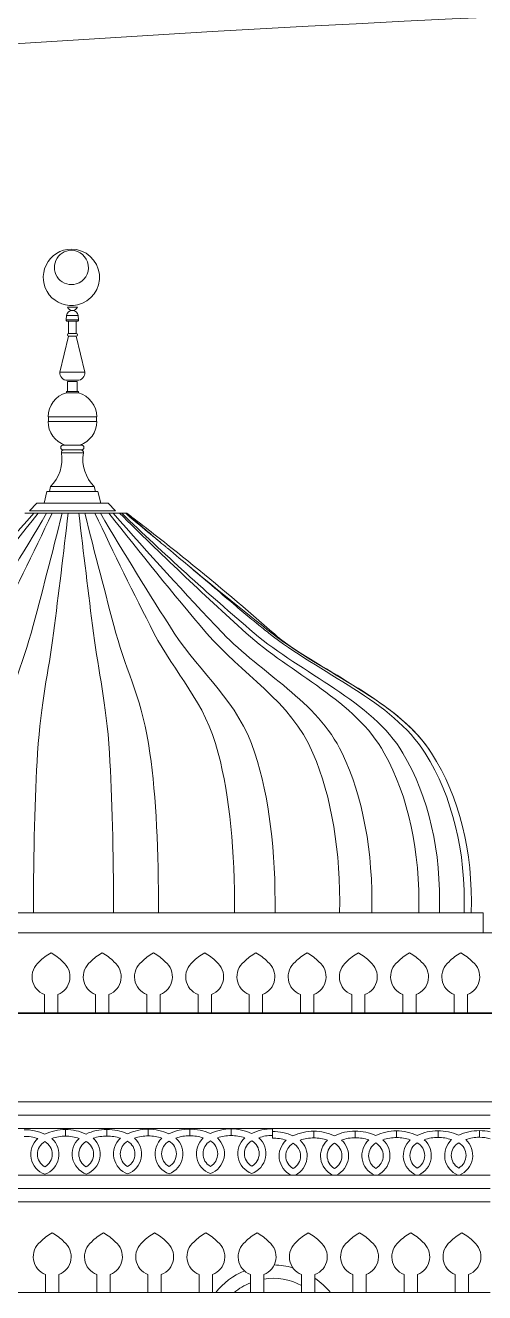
# Model space of a CAD drawing. Header units: inches. Extents: x -6210 to 141093, y -2740 to 21225.
# Drawn here: x 93970.3 to 94039.2, y 3374.3 to 3564.6 of the extents above; entities that cross this region are included whole.
import ezdxf

# ---------------------------------------------------------------- set-up
doc = ezdxf.new("R2010")
doc.units = ezdxf.units.IN
doc.header["$LTSCALE"] = 100
doc.header["$MEASUREMENT"] = 0
doc.layers.add('car area', color=53, linetype='Continuous')

msp = doc.modelspace()

# ---------------------------------------------------------------- linework, layer by layer
at = {"layer": 'car area', "linetype": 'Continuous', "lineweight": 0, "extrusion": (0, 1, 0)}
for p, q in [((93976.43288, 3521.01731), (93976.39258, 3520.33216)), ((93978.19663, 3521.01731), (93976.43288, 3521.01731)), ((93978.19663, 3521.01731), (93976.43288, 3521.01731)), ((93978.08848, 3522.25194), (93976.56464, 3522.25194)), ((93978.19663, 3521.01731), (93978.23693, 3520.33216)), ((93978.23693, 3520.33216), (93976.39258, 3520.33216)), ((93978.23693, 3520.33216), (93976.39258, 3520.33216)), ((93978.05266, 3520.13673), (93976.57685, 3520.13673)), ((93976.75027, 3520.13673), (93976.75027, 3518.29081)), ((93977.87924, 3520.13673), (93977.87924, 3518.29081)), ((93976.75027, 3517.92163), (93975.45388, 3512.49721)), ((93977.87924, 3518.29081), (93976.75027, 3518.29081)), ((93977.87924, 3518.29081), (93976.75027, 3518.29081)), ((93977.87924, 3517.92163), (93976.75027, 3517.92163)), ((93977.87924, 3517.92163), (93976.75027, 3517.92163)), ((93977.87924, 3517.92163), (93979.17563, 3512.49721)), ((93979.17563, 3512.49721), (93975.45388, 3512.49721)), ((93979.17563, 3512.49721), (93975.45388, 3512.49721)), ((93978.21234, 3509.61499), (93976.41717, 3509.61499)), ((93976.41717, 3509.61499), (93976.41717, 3509.38113)), ((93978.07389, 3511.27632), (93976.55562, 3511.27632)), ((93978.02774, 3511.09173), (93976.60177, 3511.09173)), ((93976.60177, 3511.09173), (93976.60177, 3509.61499)), ((93978.02774, 3511.09173), (93978.02774, 3509.61499)), ((93978.21234, 3509.61499), (93978.21234, 3509.38113)), ((93978.21234, 3509.38113), (93976.41717, 3509.38113)), ((93978.21234, 3509.38113), (93976.41717, 3509.38113)), ((93980.96688, 3505.81025), (93973.66263, 3505.81025)), ((93973.70878, 3505.81025), (93973.70878, 3505.07189)), ((93980.92073, 3505.81025), (93980.92073, 3505.07189)), ((93980.96688, 3505.07189), (93973.66263, 3505.07189)), ((93978.96699, 3500.39555), (93975.66252, 3500.39555)), ((93978.96699, 3500.39555), (93975.66252, 3500.39555)), ((93978.68755, 3501.56464), (93975.94196, 3501.56464)), ((93978.68755, 3500.82627), (93975.94196, 3500.82627)), ((93973.4807, 3494.58181), (93973.06375, 3492.82265)), ((93981.14881, 3494.58181), (93973.4807, 3494.58181)), ((93981.14881, 3494.58181), (93973.4807, 3494.58181)), ((93974.03512, 3495.32017), (93973.86011, 3494.58181)), ((93980.59439, 3495.32017), (93974.03512, 3495.32017)), ((93980.59439, 3495.32017), (93974.03512, 3495.32017)), ((93980.59439, 3495.32017), (93980.7694, 3494.58181)), ((93981.14881, 3494.58181), (93981.56577, 3492.82265)), ((93971.95641, 3492.82265), (93970.85461, 3491.70342)), ((93982.6731, 3492.82265), (93971.95641, 3492.82265)), ((93982.6731, 3492.82265), (93971.95641, 3492.82265)), ((93982.6731, 3492.82265), (93983.7749, 3491.70342)), ((93970.16252, 3491.33662), (93970.57661, 3491.33662)), ((93970.57661, 3491.33662), (93971.51589, 3491.33662)), ((93983.7749, 3491.70342), (93970.85461, 3491.70342)), ((93971.51589, 3491.33662), (93972.16085, 3491.33662)), ((93972.16085, 3491.33662), (93973.45366, 3491.33662)), ((93973.45366, 3491.33662), (93974.26636, 3491.33662)), ((93974.26636, 3491.33662), (93975.78615, 3491.33662)), ((93975.78615, 3491.33662), (93976.68703, 3491.33662)), ((93976.68703, 3491.33662), (93978.28503, 3491.33662)), ((93978.28503, 3491.33662), (93979.18591, 3491.33662)), ((93979.18591, 3491.33662), (93980.7057, 3491.33662)), ((93980.7057, 3491.33662), (93981.51839, 3491.33662)), ((93981.51839, 3491.33662), (93982.8112, 3491.33662)), ((93982.8112, 3491.33662), (93983.45616, 3491.33662)), ((93983.45616, 3491.33662), (93984.39544, 3491.33662)), ((93984.39544, 3491.33662), (93984.7152, 3491.33662)), ((93984.7152, 3491.33662), (93985.30334, 3491.33662)), ((93985.30334, 3491.33662), (93985.42014, 3491.33662)), ((93985.42014, 3491.33662), (93985.48603, 3491.33662)), ((94038.98603, 3431.33662), (93915.98603, 3431.33662)), ((94038.98603, 3428.33662), (94038.98603, 3431.33662)), ((94043.48603, 3428.33662), (93911.48603, 3428.33662)), ((93973.11103, 3416.33785), (93973.11103, 3419.08346)), ((93975.11103, 3419.08346), (93975.11103, 3416.33785)), ((93980.79853, 3416.33797), (93980.79853, 3419.08358)), ((93982.79853, 3419.08358), (93982.79853, 3416.33797)), ((93988.48603, 3416.33775), (93988.48603, 3419.08336)), ((93990.48603, 3419.08336), (93990.48603, 3416.33775)), ((93996.17353, 3416.33787), (93996.17353, 3419.08348)), ((93998.17353, 3419.08348), (93998.17353, 3416.33787)), ((94003.86103, 3416.33776), (94003.86103, 3419.08337)), ((94005.86103, 3419.08337), (94005.86103, 3416.33776)), ((94011.54853, 3416.33788), (94011.54853, 3419.08349)), ((94013.54853, 3419.08349), (94013.54853, 3416.33788)), ((94019.23603, 3416.338), (94019.23603, 3419.08361)), ((94021.23603, 3419.08361), (94021.23603, 3416.338)), ((94026.92353, 3416.33777), (94026.92353, 3419.08338)), ((94028.92353, 3419.08338), (94028.92353, 3416.33778)), ((94034.61103, 3416.3379), (94034.61103, 3419.08351)), ((94036.61103, 3419.08351), (94036.61103, 3416.3379)), ((94047.59647, 3416.33662), (93559.98603, 3416.33662)), ((93958.81228, 3416.22445), (94047.59647, 3416.22445)), ((93975.11103, 3416.33785), (93973.11103, 3416.33785)), ((93982.79853, 3416.33797), (93980.79853, 3416.33797)), ((93990.48603, 3416.33775), (93988.48603, 3416.33775)), ((93998.17353, 3416.33787), (93996.17353, 3416.33787)), ((94005.86103, 3416.33776), (94003.86103, 3416.33776)), ((94013.54853, 3416.33788), (94011.54853, 3416.33788)), ((94021.23603, 3416.338), (94019.23603, 3416.338)), ((94028.92353, 3416.33778), (94026.92353, 3416.33777)), ((94036.61103, 3416.3379), (94034.61103, 3416.3379)), ((93958.81228, 3402.99292), (94047.59647, 3402.99292)), ((93958.81228, 3400.99292), (94040.04758, 3400.99292)), ((94040.04758, 3398.99292), (93958.81228, 3398.99292)), ((93976.28745, 3398.81975), (93976.28745, 3397.82249)), ((93976.28745, 3397.82249), (93976.28745, 3398.81975)), ((93982.49955, 3398.84301), (93982.49955, 3397.84575)), ((93982.49955, 3397.84575), (93982.49955, 3398.84301)), ((93988.71166, 3398.86627), (93988.71166, 3397.86901)), ((93988.71166, 3397.86901), (93988.71166, 3398.86627)), ((93994.92376, 3398.88952), (93994.92376, 3397.89226)), ((93994.92376, 3397.89226), (93994.92376, 3398.88952)), ((94001.13586, 3398.91278), (94001.13586, 3397.91552)), ((94001.13586, 3397.91552), (94001.13586, 3398.91278)), ((94007.34635, 3397.5451), (94007.34635, 3398.54236)), ((94007.34796, 3398.93604), (94007.34796, 3397.93878)), ((94013.55845, 3398.56561), (94013.55845, 3397.56835)), ((94013.55845, 3397.56835), (94013.55845, 3398.56561)), ((94019.77055, 3398.58887), (94019.77055, 3397.59161)), ((94019.77055, 3397.59161), (94019.77055, 3398.58887)), ((94025.98265, 3398.61213), (94025.98265, 3397.61487)), ((94025.98265, 3397.61487), (94025.98265, 3398.61213)), ((94032.19475, 3398.63538), (94032.19475, 3397.63812)), ((94032.19475, 3397.63812), (94032.19475, 3398.63538)), ((94038.40685, 3398.65864), (94038.40685, 3397.66138)), ((94038.40685, 3397.66138), (94038.40685, 3398.65864)), ((93958.81228, 3391.99292), (94040.04758, 3391.99292)), ((94040.04758, 3389.99292), (93958.81228, 3389.99292)), ((94040.04758, 3387.99292), (93958.81228, 3387.99292)), ((93973.28923, 3374.33662), (93973.28923, 3377.05478)), ((93975.28923, 3377.05478), (93975.28923, 3374.33662)), ((93980.97673, 3374.33662), (93980.97673, 3377.05432)), ((93982.97673, 3377.05432), (93982.97673, 3374.33662)), ((93988.66423, 3374.33662), (93988.66423, 3377.05433)), ((93990.66423, 3377.05433), (93990.66423, 3374.33662)), ((93996.35173, 3374.33662), (93996.35173, 3377.05445)), ((93998.35173, 3377.05445), (93998.35173, 3374.33662)), ((94004.03923, 3374.33662), (94004.03923, 3377.05434)), ((94006.03923, 3377.05434), (94006.03923, 3374.33662)), ((94011.72673, 3374.33662), (94011.72673, 3377.05446)), ((94013.72673, 3377.05446), (94013.72673, 3374.33662)), ((94019.41423, 3374.33662), (94019.41423, 3377.05458)), ((94021.41423, 3377.05458), (94021.41423, 3374.33662)), ((94027.10173, 3374.33662), (94027.10173, 3377.05435)), ((94029.10173, 3377.05435), (94029.10173, 3374.33662)), ((94034.78923, 3374.33662), (94034.78923, 3377.05436)), ((94036.78923, 3377.05436), (94036.78923, 3374.33662)), ((93546.48603, 3374.33662), (94040.04758, 3374.33662))]:
    msp.add_line(p, q, dxfattribs=at)
at = {"layer": 'car area', "linetype": 'Continuous', "lineweight": 0}
for centre, radius, start, end in [((94196.10471, 188.50168), 3423.06633, 84.84427915, 101.01648637), ((94194.928, 182.26676), 3387.06633, 84.7698104, 100.42093149), ((93977.18625, 3526.73523), 4.24062, 90.3154896, 282.0113987), ((93977.18495, 3528.21358), 2.57763, 90.4359276, 286.2804053), ((93977.13997, 3526.73023), 4.24561, 282.6363477, 89.6905406), ((93977.13997, 3528.20697), 2.58429, 287.2789929, 89.43734), ((93977.34013, 3520.83564), 0.92526, 91.5717031, 168.6771959), ((93977.35194, 3522.63675), 0.87631, 206.0479493, 268.3404788), ((93977.28938, 3520.83564), 0.92526, 11.3228041, 88.4282969), ((93977.30118, 3522.63675), 0.87631, 271.6595212, 333.9520507), ((93976.57685, 3520.32132), 0.18459, 176.6335393, 270), ((93978.05266, 3520.32132), 0.18459, 270, 3.3664607), ((93976.75027, 3518.10622), 0.18459, 90, 270), ((93977.87924, 3518.10622), 0.18459, 270, 90), ((93976.55562, 3512.38387), 1.10755, 174.1265465, 270), ((93978.07389, 3512.38387), 1.10755, 270, 5.8734535), ((93977.35447, 3505.81025), 3.69184, 104.707459, 180), ((93977.27504, 3505.81025), 3.69184, 0, 75.292541), ((93977.35447, 3505.07189), 3.69184, 180, 251.8051277), ((93977.27504, 3505.07189), 3.69184, 288.1948723, 0), ((93969.94739, 3499.42949), 5.79621, 314.8491409, 9.5944037), ((93975.94196, 3501.19546), 0.36918, 90, 270), ((93976.02654, 3500.45709), 0.36918, 90, 189.5944037), ((93978.60297, 3500.45709), 0.36918, 350.4055963, 90), ((93978.68755, 3501.19546), 0.36918, 270, 90), ((93984.68212, 3499.42949), 5.79621, 170.4055963, 225.1508591), ((93977.03237, 3419.70107), 6.34226, 117.4268136, 137.6041199), ((93971.18968, 3419.70107), 6.34226, 42.3958801, 62.5731864), ((93984.71987, 3419.7012), 6.34226, 117.4268136, 137.6041199), ((93978.87718, 3419.7012), 6.34226, 42.3958801, 62.5731864), ((93992.40737, 3419.70097), 6.34226, 117.4268136, 137.6041199), ((93986.56468, 3419.70097), 6.34226, 42.3958801, 62.5731864), ((94000.09487, 3419.70109), 6.34226, 117.4268136, 137.6041199), ((93994.25218, 3419.70109), 6.34226, 42.3958801, 62.5731864), ((94007.78237, 3419.70098), 6.34226, 117.4268136, 137.6041199), ((94001.93968, 3419.70098), 6.34226, 42.3958801, 62.5731864), ((94015.46987, 3419.7011), 6.34226, 117.4268136, 137.6041199), ((94009.62718, 3419.7011), 6.34226, 42.3958801, 62.5731864), ((94023.15737, 3419.70122), 6.34226, 117.4268136, 137.6041199), ((94017.31468, 3419.70122), 6.34226, 42.3958801, 62.5731864), ((94030.84487, 3419.701), 6.34226, 117.4268136, 137.6041199), ((94025.00218, 3419.701), 6.34226, 42.3958801, 62.5731864), ((94038.53237, 3419.70112), 6.34226, 117.4268136, 137.6041199), ((94032.68968, 3419.70112), 6.34226, 42.3958801, 62.5731864), ((93974.11103, 3421.74559), 2.84375, 128.2985857, 249.4118283), ((93974.11103, 3421.74559), 2.84375, 290.588166, 51.7014143), ((93981.79853, 3421.74571), 2.84375, 128.2985857, 249.4118283), ((93981.79853, 3421.74571), 2.84375, 290.588166, 51.7014143), ((93989.48603, 3421.74548), 2.84375, 128.2985857, 249.4118283), ((93989.48603, 3421.74548), 2.84375, 290.588166, 51.7014143), ((93997.17353, 3421.7456), 2.84375, 128.2985857, 249.4118283), ((93997.17353, 3421.7456), 2.84375, 290.588166, 51.7014143), ((94004.86103, 3421.74549), 2.84375, 128.2985857, 249.4118283), ((94004.86103, 3421.74549), 2.84375, 290.588166, 51.7014143), ((94012.54853, 3421.74561), 2.84375, 128.2985857, 249.4118283), ((94012.54853, 3421.74561), 2.84375, 290.588166, 51.7014143), ((94020.23603, 3421.74574), 2.84375, 128.2985857, 249.4118283), ((94020.23603, 3421.74574), 2.84375, 290.588166, 51.7014143), ((94027.92353, 3421.74551), 2.84375, 128.2985857, 249.4118283), ((94027.92353, 3421.74551), 2.84375, 290.588166, 51.7014143), ((94035.61103, 3421.74563), 2.84375, 128.2985857, 249.4118283), ((94035.61103, 3421.74563), 2.84375, 290.588166, 51.7014143), ((93970.07535, 3391.47434), 7.32216, 65.1143541, 90), ((93970.07747, 3391.46264), 6.3366, 71.2319189, 90.0190987), ((93974.26508, 3395.10506), 3.18973, 132.3525343, 250.1389957), ((93976.28745, 3391.4976), 7.32216, 90, 115.3146468), ((93972.09773, 3395.10506), 3.18973, 289.8610043, 48.0713122), ((93976.28957, 3391.4859), 6.3366, 90.0190987, 108.9756396), ((93976.28745, 3391.4976), 7.32216, 65.1143541, 90), ((93976.28957, 3391.4859), 6.3366, 71.2319189, 90.0190987), ((93980.47718, 3395.12832), 3.18973, 132.3525343, 250.1389957), ((93982.49955, 3391.52085), 7.32216, 90, 115.3146468), ((93978.30983, 3395.12832), 3.18973, 289.8610043, 48.0713122), ((93982.50167, 3391.50915), 6.3366, 90.0190987, 108.9756396), ((93982.49955, 3391.52085), 7.32216, 65.1143541, 90), ((93982.50167, 3391.50915), 6.3366, 71.2319189, 90.0190987), ((93986.68928, 3395.15157), 3.18973, 132.3525343, 250.1389957), ((93988.71166, 3391.54411), 7.32216, 90, 115.3146468), ((93984.52193, 3395.15157), 3.18973, 289.8610043, 48.0713122), ((93988.71377, 3391.53241), 6.3366, 90.0190987, 108.9756396), ((93988.71166, 3391.54411), 7.32216, 65.1143541, 90), ((93988.71377, 3391.53241), 6.3366, 71.2319189, 90.0190987), ((93992.90138, 3395.17483), 3.18973, 132.3525343, 250.1389957), ((93994.92376, 3391.56737), 7.32216, 90, 115.3146468), ((93990.73403, 3395.17483), 3.18973, 289.8610043, 48.0713122), ((93994.92587, 3391.55567), 6.3366, 90.0190987, 108.9756396), ((93994.92376, 3391.56737), 7.32216, 65.1143541, 90), ((93994.92587, 3391.55567), 6.3366, 71.2319189, 90.0190987), ((93999.11348, 3395.19809), 3.18973, 132.3525343, 250.1389957), ((94001.13586, 3391.59062), 7.32216, 90, 115.3146468), ((93996.94613, 3395.19809), 3.18973, 289.8610043, 48.0713122), ((94001.13797, 3391.57892), 6.3366, 90.0190987, 108.9756396), ((94001.13586, 3391.59062), 7.32216, 65.1143541, 90), ((94001.13797, 3391.57892), 6.3366, 71.2319189, 90.0190987), ((94005.32558, 3395.22134), 3.18973, 132.3525343, 250.1389957), ((94007.34796, 3391.61388), 7.32216, 90, 115.3146468), ((94003.15823, 3395.22134), 3.18973, 289.8610043, 48.0713122), ((94007.35007, 3391.60218), 6.3366, 90.0190987, 108.9756396), ((94007.34635, 3391.2202), 7.32216, 65.1143541, 90), ((94007.34846, 3391.2085), 6.3366, 71.2319189, 90.0190987), ((94013.55845, 3391.24346), 7.32216, 90, 115.3146468), ((94013.56056, 3391.23176), 6.3366, 90.0190987, 108.9756396), ((94013.55845, 3391.24346), 7.32216, 65.1143541, 90), ((94013.56056, 3391.23176), 6.3366, 71.2319189, 90.0190987), ((94019.77055, 3391.26671), 7.32216, 90, 115.3146468), ((94019.77266, 3391.25501), 6.3366, 90.0190987, 108.9756396), ((94019.77055, 3391.26671), 7.32216, 65.1143541, 90), ((94019.77266, 3391.25501), 6.3366, 71.2319189, 90.0190987), ((94025.98265, 3391.28997), 7.32216, 90, 115.3146468), ((94025.98476, 3391.27827), 6.3366, 90.0190987, 108.9756396), ((94025.98265, 3391.28997), 7.32216, 65.1143541, 90), ((94025.98476, 3391.27827), 6.3366, 71.2319189, 90.0190987), ((94032.19475, 3391.31323), 7.32216, 90, 115.3146468), ((94032.19686, 3391.30153), 6.3366, 90.0190987, 108.9756396), ((94032.19475, 3391.31323), 7.32216, 65.1143541, 90), ((94032.19686, 3391.30153), 6.3366, 71.2319189, 90.0190987), ((94038.40685, 3391.33648), 7.32216, 90, 115.3146468), ((94038.40896, 3391.32478), 6.3366, 90.0190987, 108.9756396), ((94038.40685, 3391.33648), 7.32216, 77.0513631, 90), ((94038.40896, 3391.32478), 6.3366, 75.0132338, 90.0190987), ((93974.26508, 3395.10506), 2.18973, 119.6625692, 240.3374308), ((93972.09773, 3395.10506), 2.18973, 299.6625692, 60.3374308), ((93980.47718, 3395.12832), 2.18973, 119.6625692, 240.3374308), ((93978.30983, 3395.12832), 2.18973, 299.6625692, 60.3374308), ((93986.68928, 3395.15157), 2.18973, 119.6625692, 240.3374308), ((93984.52193, 3395.15157), 2.18973, 299.6625692, 60.3374308), ((93992.90138, 3395.17483), 2.18973, 119.6625692, 240.3374308), ((93990.73403, 3395.17483), 2.18973, 299.6625692, 60.3374308), ((93999.11348, 3395.19809), 2.18973, 119.6625692, 240.3374308), ((93996.94613, 3395.19809), 2.18973, 299.6625692, 60.3374308), ((94005.32558, 3395.22134), 2.18973, 119.6625692, 240.3374308), ((94003.15823, 3395.22134), 2.18973, 299.6625692, 60.3374308), ((94011.53607, 3394.85092), 3.18973, 132.3525343, 243.6375417), ((94011.53607, 3394.85092), 2.18973, 119.6625692, 240.3374308), ((94009.36872, 3394.85092), 2.18973, 299.6625692, 60.3374308), ((94009.36872, 3394.85092), 3.18973, 296.3624583, 48.0713122), ((94017.74817, 3394.87418), 3.18973, 132.3525343, 244.5944845), ((94017.74817, 3394.87418), 2.18973, 119.6625692, 240.3374308), ((94015.58082, 3394.87418), 2.18973, 299.6625692, 60.3374308), ((94015.58082, 3394.87418), 3.18973, 295.4055155, 48.0713122), ((94023.96027, 3394.89743), 3.18973, 132.3525343, 245.5863324), ((94023.96027, 3394.89743), 2.18973, 119.6625692, 240.3374308), ((94021.79292, 3394.89743), 2.18973, 299.6625692, 60.3374308), ((94021.79292, 3394.89743), 3.18973, 294.4136676, 48.0713122), ((94030.17237, 3394.92069), 3.18973, 132.3525343, 246.6175433), ((94030.17237, 3394.92069), 2.18973, 119.6625692, 240.3374308), ((94028.00502, 3394.92069), 2.18973, 299.6625692, 60.3374308), ((94028.00502, 3394.92069), 3.18973, 293.3824567, 48.0713122), ((94036.38447, 3394.94395), 3.18973, 132.3525343, 247.6935926), ((94036.38447, 3394.94395), 2.18973, 119.6625692, 240.3374308), ((94034.21712, 3394.94395), 2.18973, 299.6625692, 60.3374308), ((94034.21712, 3394.94395), 3.18973, 292.3064074, 48.0713122), ((93977.21057, 3377.67239), 6.34226, 117.4268136, 137.6041199), ((93971.36789, 3377.67239), 6.34226, 42.3958801, 62.5731864), ((93984.89807, 3377.67193), 6.34226, 117.4268136, 137.6041199), ((93979.05539, 3377.67193), 6.34226, 42.3958801, 62.5731864), ((93992.58557, 3377.67194), 6.34226, 117.4268136, 137.6041199), ((93986.74289, 3377.67194), 6.34226, 42.3958801, 62.5731864), ((94000.27307, 3377.67206), 6.34226, 117.4268136, 137.6041199), ((93994.43039, 3377.67206), 6.34226, 42.3958801, 62.5731864), ((94007.96057, 3377.67195), 6.34226, 117.4268136, 137.6041199), ((94002.11789, 3377.67195), 6.34226, 42.3958801, 62.5731864), ((94015.64807, 3377.67207), 6.34226, 117.4268136, 137.6041199), ((94009.80539, 3377.67207), 6.34226, 42.3958801, 62.5731864), ((94023.33557, 3377.67219), 6.34226, 117.4268136, 137.6041199), ((94017.49289, 3377.67219), 6.34226, 42.3958801, 62.5731864), ((94031.02307, 3377.67197), 6.34226, 117.4268136, 137.6041199), ((94025.18039, 3377.67197), 6.34226, 42.3958801, 62.5731864), ((94038.71057, 3377.67197), 6.34226, 117.4268136, 137.6041199), ((94032.86789, 3377.67197), 6.34226, 42.3958801, 62.5731864), ((93974.28923, 3379.71691), 2.84375, 128.2985857, 249.4118283), ((93974.28923, 3379.71691), 2.84375, 290.588166, 51.7014143), ((93981.97673, 3379.71645), 2.84375, 128.2985857, 249.4118283), ((93981.97673, 3379.71645), 2.84375, 290.588166, 51.7014143), ((93989.66423, 3379.71645), 2.84375, 128.2985857, 249.4118283), ((93989.66423, 3379.71645), 2.84375, 290.588166, 51.7014143), ((93997.35173, 3379.71657), 2.84375, 128.2985857, 249.4118283), ((93997.35173, 3379.71657), 2.84375, 290.588166, 51.7014143), ((94005.03923, 3379.71646), 2.84375, 128.2985857, 249.4118283), ((94005.03923, 3379.71646), 2.84375, 290.588166, 51.7014143), ((94012.72673, 3379.71658), 2.84375, 128.2985857, 249.4118283), ((94012.72673, 3379.71658), 2.84375, 290.588166, 51.7014143), ((94020.41423, 3379.71671), 2.84375, 128.2985857, 249.4118283), ((94020.41423, 3379.71671), 2.84375, 290.588166, 51.7014143), ((94028.10173, 3379.71648), 2.84375, 128.2985857, 249.4118283), ((94028.10173, 3379.71648), 2.84375, 290.588166, 51.7014143), ((94035.78923, 3379.71649), 2.84375, 128.2985857, 249.4118283), ((94035.78923, 3379.71649), 2.84375, 290.588166, 51.7014143), ((94007.43403, 3367.48954), 11, 74.3601387, 89.1142983), ((94007.43403, 3367.48954), 11, 113.0493241, 141.5038955), ((94007.43403, 3367.48954), 9, 61.5124818, 98.9154753), ((94007.43403, 3367.48954), 11, 38.4961045, 55.1057138), ((94007.43403, 3367.48954), 9, 112.1603146, 130.4664444)]:
    msp.add_arc(centre, radius, start, end, dxfattribs=at)
for points in [[(93955.09802, 3473.33662), (93960.78025, 3479.29886), (93966.25287, 3485.29886), (93971.51589, 3491.33662)], [(93957.51662, 3473.33662), (93962.58499, 3479.29886), (93967.4664, 3485.29886), (93972.16085, 3491.33662)], [(93962.36465, 3473.33662), (93966.20256, 3479.29886), (93969.89889, 3485.29886), (93973.45366, 3491.33662)], [(93965.41227, 3473.33662), (93968.47667, 3479.29886), (93971.42803, 3485.29886), (93974.26636, 3491.33662)], [(93971.11147, 3473.33662), (93972.72938, 3479.29886), (93974.2876, 3485.29886), (93975.78615, 3491.33662)], [(93974.48978, 3473.33662), (93975.25025, 3479.29886), (93975.98266, 3485.29886), (93976.68703, 3491.33662)], [(93980.48227, 3473.33662), (93979.72181, 3479.29886), (93978.98939, 3485.29886), (93978.28503, 3491.33662)], [(93983.86058, 3473.33662), (93982.24268, 3479.29886), (93980.68445, 3485.29886), (93979.18591, 3491.33662)], [(93989.55979, 3473.33662), (93986.49538, 3479.29886), (93983.54402, 3485.29886), (93980.7057, 3491.33662)], [(93992.6074, 3473.33662), (93988.7695, 3479.29886), (93985.07316, 3485.29886), (93981.51839, 3491.33662)], [(93997.45543, 3473.33662), (93992.38706, 3479.29886), (93987.50565, 3485.29886), (93982.8112, 3491.33662)], [(93999.87403, 3473.33662), (93994.19181, 3479.29886), (93988.71918, 3485.29886), (93983.45616, 3491.33662)], [(94003.39633, 3473.33662), (93996.82013, 3479.29886), (93990.4865, 3485.29886), (93984.39544, 3491.33662)], [(94004.59542, 3473.33662), (93997.61077, 3479.29886), (93990.98402, 3485.29886), (93984.7152, 3491.33662)], [(93985.74989, 3490.94578), (93985.60091, 3491.07604), (93985.45206, 3491.20632), (93985.30334, 3491.33662)], [(93990.5321, 3486.95915), (93988.81012, 3488.4161), (93987.10614, 3489.87525), (93985.42014, 3491.33662)], [(94007.23896, 3473.33662), (94003.08323, 3476.60539), (93999.0198, 3479.88552), (93995.04869, 3483.17699)], [(94006.80096, 3473.33662), (94006.23268, 3473.792), (94005.66601, 3474.24761), (94005.10093, 3474.70343)], [(94031.21603, 3455.33662), (94026.54754, 3462.72222), (94016.16361, 3466.85506), (94008.55882, 3472.41051)]]:
    msp.add_open_spline(points, degree=3, dxfattribs=at)
for points, knots in [([(93985.48603, 3491.33662), (93985.74198, 3491.14165), (93986.0012, 3490.94392), (93986.96339, 3490.20824), (93987.66665, 3489.66727), (93990.47229, 3487.49516), (93992.56185, 3485.84629), (93999.07124, 3480.60234), (94003.49722, 3476.83095), (94007.88064, 3472.98998), (94008.06902, 3472.82707), (94008.34417, 3472.59183), (94008.44304, 3472.508), (94008.59558, 3472.3795), (94008.6535, 3472.33115), (94008.72866, 3472.26872), (94008.75153, 3472.2499), (94008.7741, 3472.23141), (94008.77856, 3472.22778), (94008.77856, 3472.22778)], [0, 0, 0, 0, 0.975053488, 0.975053488, 3.636869896, 3.636869896, 11.621981909, 11.621981909, 28.714859315, 28.714859315, 29.474033852, 29.474033852, 29.935458611, 29.935458611, 30.360347609, 30.360347609, 30.735511546, 30.735511546, 31.007669572, 31.007669572, 31.007669572, 31.007669572]), ([(93985.74989, 3490.94578), (93985.75033, 3490.94539), (93985.75078, 3490.945), (93985.75299, 3490.94306), (93985.75477, 3490.94151), (93985.76363, 3490.93377), (93985.77072, 3490.92758), (93985.80315, 3490.89928), (93985.82845, 3490.87725), (93986.25109, 3490.51024), (93986.64503, 3490.18016), (93988.07544, 3488.9882), (93989.13105, 3488.12077), (93990.53729, 3486.95501), (93990.88915, 3486.66285), (93991.35859, 3486.27226), (93991.47598, 3486.17453), (93993.94412, 3484.11824), (93996.30258, 3482.12087), (93999.73743, 3479.19359), (94000.80506, 3478.28173), (94002.66348, 3476.71114), (94003.45217, 3476.05013), (94004.44242, 3475.23789), (94004.63782, 3475.07847), (94004.90695, 3474.86018), (94004.98039, 3474.80074), (94005.06766, 3474.73028), (94005.08144, 3474.71916), (94005.09712, 3474.7065), (94005.09903, 3474.70497), (94005.10093, 3474.70343)], [0, 0, 0, 0, 0.00183726, 0.00183726, 0.0091863, 0.0091863, 0.038582541, 0.038582541, 0.143726006, 0.143726006, 1.796540241, 1.796540241, 6.031686331, 6.031686331, 7.442733252, 7.442733252, 7.913072784, 7.913072784, 17.329977518, 17.329977518, 21.546493971, 21.546493971, 24.632420679, 24.632420679, 25.388966142, 25.388966142, 25.672657705, 25.672657705, 25.725848863, 25.725848863, 25.733197902, 25.733197902, 25.733197902, 25.733197902]), ([(93964.73691, 3431.33662), (93964.68477, 3440.65391), (93965.10974, 3448.65391), (93967.06338, 3463.12661), (93969.47281, 3467.29789), (93971.11147, 3473.33662)], [0, 0, 0, 0, 0.3015116483, 0.3015116483, 0.6529817307, 0.6529817307, 0.6529817307, 0.6529817307]), ([(93971.49353, 3431.33662), (93971.46902, 3440.65391), (93971.66877, 3448.65391), (93972.58705, 3463.12661), (93973.71956, 3467.29789), (93974.48978, 3473.33662)], [0, 0, 0, 0, 0.3015116483, 0.3015116483, 0.6529817307, 0.6529817307, 0.6529817307, 0.6529817307]), ([(93983.47852, 3431.33662), (93983.50303, 3440.65391), (93983.30328, 3448.65391), (93982.38501, 3463.12661), (93981.2525, 3467.29789), (93980.48227, 3473.33662)], [0, 0, 0, 0, 0.3015116483, 0.3015116483, 0.6529817307, 0.6529817307, 0.6529817307, 0.6529817307]), ([(93990.23514, 3431.33662), (93990.28729, 3440.65391), (93989.86232, 3448.65391), (93987.90867, 3463.12661), (93985.49924, 3467.29789), (93983.86058, 3473.33662)], [0, 0, 0, 0, 0.3015116483, 0.3015116483, 0.6529817307, 0.6529817307, 0.6529817307, 0.6529817307]), ([(94001.63354, 3431.33662), (94001.73231, 3440.65391), (94000.92739, 3448.65391), (93997.22709, 3463.12661), (93992.6635, 3467.29789), (93989.55979, 3473.33662)], [0, 0, 0, 0, 0.3015116483, 0.3015116483, 0.6529817307, 0.6529817307, 0.6529817307, 0.6529817307]), ([(94007.72878, 3431.33662), (94007.85247, 3440.65391), (94006.84438, 3448.65391), (94002.21006, 3463.12661), (93996.49454, 3467.29789), (93992.6074, 3473.33662)], [0, 0, 0, 0, 0.3015116483, 0.3015116483, 0.6529817307, 0.6529817307, 0.6529817307, 0.6529817307]), ([(94017.42484, 3431.33662), (94017.58819, 3440.65391), (94016.2569, 3448.65391), (94010.13677, 3463.12661), (94002.58882, 3467.29789), (93997.45543, 3473.33662)], [0, 0, 0, 0, 0.3015116483, 0.3015116483, 0.6529817307, 0.6529817307, 0.6529817307, 0.6529817307]), ([(94022.26204, 3431.33662), (94022.44518, 3440.65391), (94020.95265, 3448.65391), (94014.09128, 3463.12661), (94005.62916, 3467.29789), (93999.87403, 3473.33662)], [0, 0, 0, 0, 0.3015116483, 0.3015116483, 0.6529817307, 0.6529817307, 0.6529817307, 0.6529817307]), ([(94029.30664, 3431.33662), (94029.5186, 3440.65391), (94027.79124, 3448.65391), (94019.85038, 3463.12661), (94010.05691, 3467.29789), (94003.39633, 3473.33662)], [0, 0, 0, 0, 0.3015116483, 0.3015116483, 0.6529817307, 0.6529817307, 0.6529817307, 0.6529817307]), ([(94032.41232, 3431.33662), (94032.68368, 3440.65391), (94030.85281, 3448.65391), (94022.33488, 3463.12661), (94011.66969, 3467.29789), (94004.59542, 3473.33662)], [0, 0, 0, 0, 0.3015116483, 0.3015116483, 0.6529817307, 0.6529817307, 0.6529817307, 0.6529817307]), ([(94036.11588, 3431.33662), (94036.35569, 3440.65391), (94034.40136, 3448.65391), (94025.41706, 3463.12661), (94014.33673, 3467.29789), (94006.80096, 3473.33662)], [0, 0, 0, 0, 0.3015116483, 0.3015116483, 0.6529817307, 0.6529817307, 0.6529817307, 0.6529817307]), ([(94037.18603, 3431.33662), (94037.44303, 3440.65391), (94035.45303, 3448.65391), (94026.27699, 3463.12661), (94014.91626, 3467.29789), (94007.23896, 3473.33662)], [0, 0, 0, 0, 0.3015116483, 0.3015116483, 0.6529817307, 0.6529817307, 0.6529817307, 0.6529817307])]:
    msp.add_open_spline(points, degree=3, knots=knots, dxfattribs=at)

doc.saveas('drawing.dxf')
